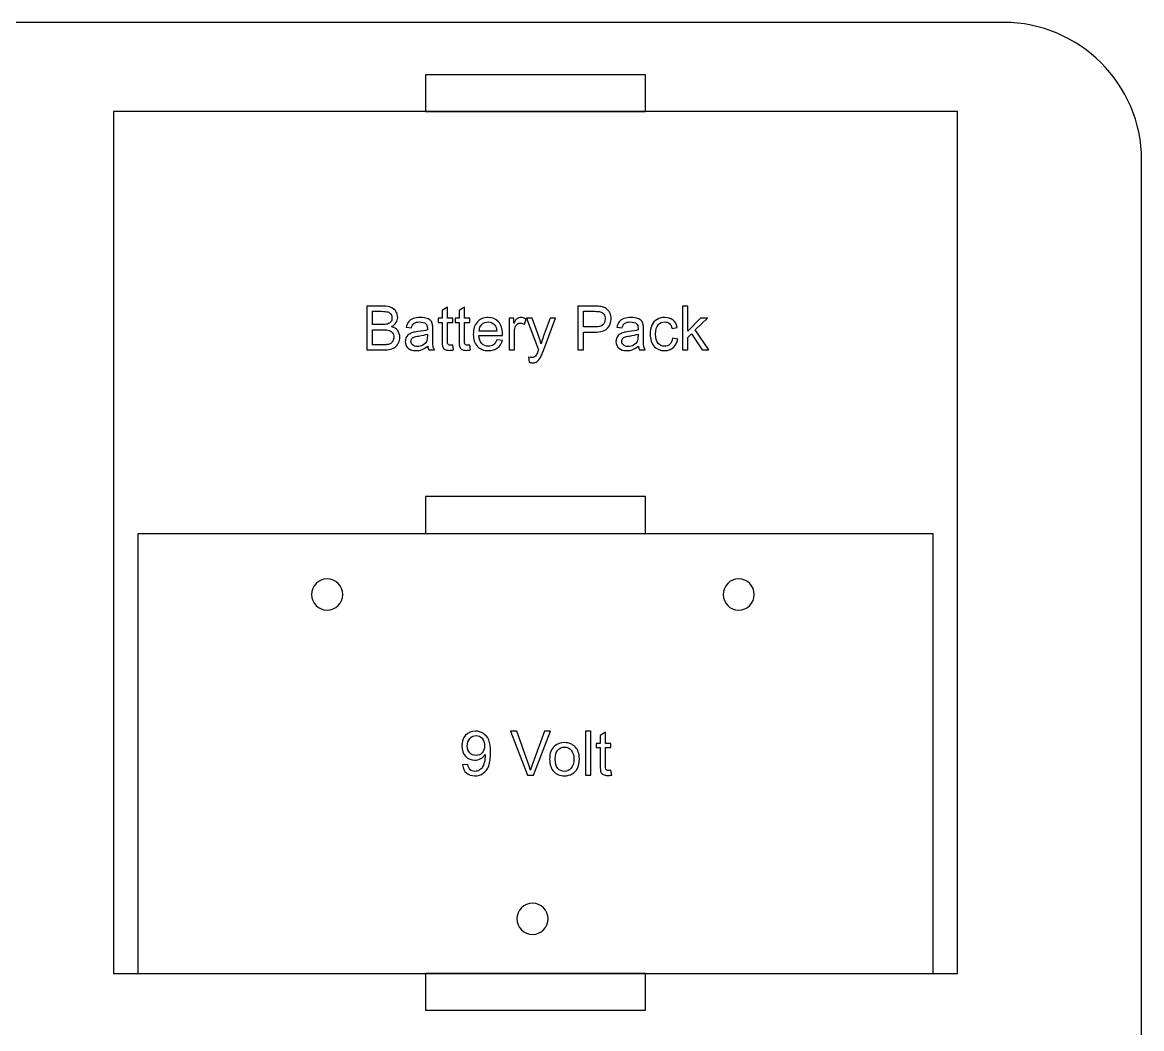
# Model space of a CAD drawing. Extents: x -8.7 to 2.3, y -1.3 to 5.5.
# Drawn here: x -0.745 to 2.306, y 1.879 to 4.622 of the extents above; entities that cross this region are included whole.
import ezdxf

# ---------------------------------------------------------------- set-up
doc = ezdxf.new("R2010")
doc.units = 0
doc.header["$MEASUREMENT"] = 0
doc.layers.add('LAYER_1', color=7, linetype='CONTINUOUS')

msp = doc.modelspace()

# ---------------------------------------------------------------- linework, layer by layer
at = {"layer": 'LAYER_1'}
for points, knots in [([(-2.6182, 4.622), (-2.6182, 4.622), (1.9294, 4.622), (1.9294, 4.622), (1.9294, 4.622), (2.1363, 4.622), (2.3056, 4.4532), (2.3056, 4.247), (2.3056, 4.247), (2.3056, 4.247), (2.3056, -0.003), (2.3056, -0.003), (2.3056, -0.003), (2.3056, -0.2092), (2.1363, -0.378), (1.9294, -0.378), (1.9294, -0.378), (1.9294, -0.378), (-2.6182, -0.378), (-2.6182, -0.378), (-2.6182, -0.378), (-2.8251, -0.378), (-2.9944, -0.2092), (-2.9944, -0.003), (-2.9944, -0.003), (-2.9944, -0.003), (-2.9944, 4.247), (-2.9944, 4.247), (-2.9944, 4.247), (-2.9944, 4.4532), (-2.8251, 4.622), (-2.6182, 4.622)], [0, 0, 0, 0, 0.125, 0.125, 0.125, 0.125, 0.25, 0.25, 0.25, 0.25, 0.375, 0.375, 0.375, 0.375, 0.5, 0.5, 0.5, 0.5, 0.625, 0.625, 0.625, 0.625, 0.75, 0.75, 0.75, 0.75, 0.875, 0.875, 0.875, 0.875, 1, 1, 1, 1]), ([(0.3534, 4.3792), (0.3534, 4.3792), (0.3534, 4.4792), (0.3534, 4.4792), (0.3534, 4.4792), (0.3534, 4.4792), (0.9534, 4.4792), (0.9534, 4.4792), (0.9534, 4.4792), (0.9534, 4.4792), (0.9534, 4.3792), (0.9534, 4.3792), (0.9534, 4.3792), (0.9534, 4.3792), (0.3534, 4.3792), (0.3534, 4.3792)], [0, 0, 0, 0, 0.25, 0.25, 0.25, 0.25, 0.5, 0.5, 0.5, 0.5, 0.75, 0.75, 0.75, 0.75, 1, 1, 1, 1]), ([(0.3534, 3.3292), (0.3534, 3.3292), (0.9534, 3.3292), (0.9534, 3.3292), (0.9534, 3.3292), (0.9534, 3.3292), (0.9534, 3.2292), (0.9534, 3.2292), (0.9534, 3.2292), (0.9534, 3.2292), (0.3534, 3.2292), (0.3534, 3.2292), (0.3534, 3.2292), (0.3534, 3.2292), (0.3534, 3.3292), (0.3534, 3.3292)], [0, 0, 0, 0, 0.25, 0.25, 0.25, 0.25, 0.5, 0.5, 0.5, 0.5, 0.75, 0.75, 0.75, 0.75, 1, 1, 1, 1]), ([(0.0429, 3.0624), (0.0429, 3.0859), (0.0619, 3.1049), (0.0854, 3.1049), (0.0854, 3.1049), (0.1089, 3.1049), (0.1279, 3.0859), (0.1279, 3.0624), (0.1279, 3.0624), (0.1279, 3.0389), (0.1089, 3.0199), (0.0854, 3.0199), (0.0854, 3.0199), (0.0619, 3.0199), (0.0429, 3.0389), (0.0429, 3.0624)], [0, 0, 0, 0, 0.25, 0.25, 0.25, 0.25, 0.5, 0.5, 0.5, 0.5, 0.75, 0.75, 0.75, 0.75, 1, 1, 1, 1]), ([(1.1649, 3.0624), (1.1649, 3.0859), (1.1839, 3.1049), (1.2074, 3.1049), (1.2074, 3.1049), (1.2309, 3.1049), (1.2499, 3.0859), (1.2499, 3.0624), (1.2499, 3.0624), (1.2499, 3.0389), (1.2309, 3.0199), (1.2074, 3.0199), (1.2074, 3.0199), (1.1839, 3.0199), (1.1649, 3.0389), (1.1649, 3.0624)], [0, 0, 0, 0, 0.25, 0.25, 0.25, 0.25, 0.5, 0.5, 0.5, 0.5, 0.75, 0.75, 0.75, 0.75, 1, 1, 1, 1]), ([(0.6029, 2.1784), (0.6029, 2.2019), (0.6219, 2.2209), (0.6454, 2.2209), (0.6454, 2.2209), (0.6689, 2.2209), (0.6879, 2.2019), (0.6879, 2.1784), (0.6879, 2.1784), (0.6879, 2.1549), (0.6689, 2.1359), (0.6454, 2.1359), (0.6454, 2.1359), (0.6219, 2.1359), (0.6029, 2.1549), (0.6029, 2.1784)], [0, 0, 0, 0, 0.25, 0.25, 0.25, 0.25, 0.5, 0.5, 0.5, 0.5, 0.75, 0.75, 0.75, 0.75, 1, 1, 1, 1]), ([(0.3534, 1.9292), (0.3534, 1.9292), (0.3534, 2.0292), (0.3534, 2.0292), (0.3534, 2.0292), (0.3534, 2.0292), (0.9534, 2.0292), (0.9534, 2.0292), (0.9534, 2.0292), (0.9534, 2.0292), (0.9534, 1.9292), (0.9534, 1.9292), (0.9534, 1.9292), (0.9534, 1.9292), (0.3534, 1.9292), (0.3534, 1.9292)], [0, 0, 0, 0, 0.25, 0.25, 0.25, 0.25, 0.5, 0.5, 0.5, 0.5, 0.75, 0.75, 0.75, 0.75, 1, 1, 1, 1])]:
    msp.add_open_spline(points, degree=3, knots=knots, dxfattribs=at)
at = {"layer": 'LAYER_1', "color": 1}
for points, knots in [([(-0.4966, 4.3792), (-0.4966, 4.3792), (1.8034, 4.3792), (1.8034, 4.3792), (1.8034, 4.3792), (1.8034, 4.3792), (1.8034, 2.0292), (1.8034, 2.0292), (1.8034, 2.0292), (1.8034, 2.0292), (-0.4966, 2.0292), (-0.4966, 2.0292), (-0.4966, 2.0292), (-0.4966, 2.0292), (-0.4966, 4.3792), (-0.4966, 4.3792)], [0, 0, 0, 0, 0.25, 0.25, 0.25, 0.25, 0.5, 0.5, 0.5, 0.5, 0.75, 0.75, 0.75, 0.75, 1, 1, 1, 1]), ([(0.1935, 3.7292), (0.1935, 3.7292), (0.1935, 3.8485), (0.1935, 3.8485), (0.1935, 3.8485), (0.1935, 3.8485), (0.2383, 3.8485), (0.2383, 3.8485), (0.2383, 3.8485), (0.2474, 3.8485), (0.2547, 3.8472), (0.2602, 3.8449), (0.2602, 3.8449), (0.2657, 3.8424), (0.27, 3.8387), (0.2732, 3.8337), (0.2732, 3.8337), (0.2763, 3.8287), (0.2779, 3.8234), (0.2779, 3.8179), (0.2779, 3.8179), (0.2779, 3.8129), (0.2765, 3.808), (0.2737, 3.8035), (0.2737, 3.8035), (0.2709, 3.799), (0.2667, 3.7954), (0.2612, 3.7926), (0.2612, 3.7926), (0.2684, 3.7905), (0.2739, 3.7869), (0.2778, 3.7818), (0.2778, 3.7818), (0.2817, 3.7767), (0.2836, 3.7707), (0.2836, 3.7637), (0.2836, 3.7637), (0.2836, 3.7582), (0.2824, 3.753), (0.2801, 3.7482), (0.2801, 3.7482), (0.2777, 3.7434), (0.2748, 3.7397), (0.2713, 3.737), (0.2713, 3.737), (0.2679, 3.7344), (0.2635, 3.7325), (0.2583, 3.7312), (0.2583, 3.7312), (0.253, 3.7298), (0.2466, 3.7292), (0.239, 3.7292), (0.239, 3.7292), (0.239, 3.7292), (0.1935, 3.7292), (0.1935, 3.7292)], [0, 0, 0, 0, 0.071429, 0.071429, 0.071429, 0.071429, 0.142857, 0.142857, 0.142857, 0.142857, 0.214286, 0.214286, 0.214286, 0.214286, 0.285714, 0.285714, 0.285714, 0.285714, 0.357143, 0.357143, 0.357143, 0.357143, 0.428571, 0.428571, 0.428571, 0.428571, 0.5, 0.5, 0.5, 0.5, 0.571429, 0.571429, 0.571429, 0.571429, 0.642857, 0.642857, 0.642857, 0.642857, 0.714286, 0.714286, 0.714286, 0.714286, 0.785714, 0.785714, 0.785714, 0.785714, 0.857143, 0.857143, 0.857143, 0.857143, 0.928571, 0.928571, 0.928571, 0.928571, 1, 1, 1, 1]), ([(0.4282, 3.7423), (0.4282, 3.7423), (0.4303, 3.7293), (0.4303, 3.7293), (0.4303, 3.7293), (0.4262, 3.7285), (0.4225, 3.728), (0.4192, 3.728), (0.4192, 3.728), (0.4139, 3.728), (0.4098, 3.7289), (0.4068, 3.7305), (0.4068, 3.7305), (0.4039, 3.7322), (0.4019, 3.7344), (0.4007, 3.7372), (0.4007, 3.7372), (0.3995, 3.7399), (0.3989, 3.7457), (0.3989, 3.7545), (0.3989, 3.7545), (0.3989, 3.7545), (0.3989, 3.8042), (0.3989, 3.8042), (0.3989, 3.8042), (0.3989, 3.8042), (0.3881, 3.8042), (0.3881, 3.8042), (0.3881, 3.8042), (0.3881, 3.8042), (0.3881, 3.8156), (0.3881, 3.8156), (0.3881, 3.8156), (0.3881, 3.8156), (0.3989, 3.8156), (0.3989, 3.8156), (0.3989, 3.8156), (0.3989, 3.8156), (0.3989, 3.837), (0.3989, 3.837), (0.3989, 3.837), (0.3989, 3.837), (0.4134, 3.8458), (0.4134, 3.8458), (0.4134, 3.8458), (0.4134, 3.8458), (0.4134, 3.8156), (0.4134, 3.8156), (0.4134, 3.8156), (0.4134, 3.8156), (0.4282, 3.8156), (0.4282, 3.8156), (0.4282, 3.8156), (0.4282, 3.8156), (0.4282, 3.8042), (0.4282, 3.8042), (0.4282, 3.8042), (0.4282, 3.8042), (0.4134, 3.8042), (0.4134, 3.8042), (0.4134, 3.8042), (0.4134, 3.8042), (0.4134, 3.7537), (0.4134, 3.7537), (0.4134, 3.7537), (0.4134, 3.7495), (0.4137, 3.7468), (0.4142, 3.7456), (0.4142, 3.7456), (0.4147, 3.7444), (0.4155, 3.7435), (0.4167, 3.7427), (0.4167, 3.7427), (0.4179, 3.742), (0.4195, 3.7417), (0.4217, 3.7417), (0.4217, 3.7417), (0.4234, 3.7417), (0.4255, 3.7419), (0.4282, 3.7423)], [0, 0, 0, 0, 0.05, 0.05, 0.05, 0.05, 0.1, 0.1, 0.1, 0.1, 0.15, 0.15, 0.15, 0.15, 0.2, 0.2, 0.2, 0.2, 0.25, 0.25, 0.25, 0.25, 0.3, 0.3, 0.3, 0.3, 0.35, 0.35, 0.35, 0.35, 0.4, 0.4, 0.4, 0.4, 0.45, 0.45, 0.45, 0.45, 0.5, 0.5, 0.5, 0.5, 0.55, 0.55, 0.55, 0.55, 0.6, 0.6, 0.6, 0.6, 0.65, 0.65, 0.65, 0.65, 0.7, 0.7, 0.7, 0.7, 0.75, 0.75, 0.75, 0.75, 0.8, 0.8, 0.8, 0.8, 0.85, 0.85, 0.85, 0.85, 0.9, 0.9, 0.9, 0.9, 0.95, 0.95, 0.95, 0.95, 1, 1, 1, 1]), ([(0.4745, 3.7423), (0.4745, 3.7423), (0.4766, 3.7293), (0.4766, 3.7293), (0.4766, 3.7293), (0.4725, 3.7285), (0.4688, 3.728), (0.4655, 3.728), (0.4655, 3.728), (0.4602, 3.728), (0.4561, 3.7289), (0.4531, 3.7305), (0.4531, 3.7305), (0.4502, 3.7322), (0.4482, 3.7344), (0.447, 3.7372), (0.447, 3.7372), (0.4458, 3.7399), (0.4452, 3.7457), (0.4452, 3.7545), (0.4452, 3.7545), (0.4452, 3.7545), (0.4452, 3.8042), (0.4452, 3.8042), (0.4452, 3.8042), (0.4452, 3.8042), (0.4344, 3.8042), (0.4344, 3.8042), (0.4344, 3.8042), (0.4344, 3.8042), (0.4344, 3.8156), (0.4344, 3.8156), (0.4344, 3.8156), (0.4344, 3.8156), (0.4452, 3.8156), (0.4452, 3.8156), (0.4452, 3.8156), (0.4452, 3.8156), (0.4452, 3.837), (0.4452, 3.837), (0.4452, 3.837), (0.4452, 3.837), (0.4597, 3.8458), (0.4597, 3.8458), (0.4597, 3.8458), (0.4597, 3.8458), (0.4597, 3.8156), (0.4597, 3.8156), (0.4597, 3.8156), (0.4597, 3.8156), (0.4745, 3.8156), (0.4745, 3.8156), (0.4745, 3.8156), (0.4745, 3.8156), (0.4745, 3.8042), (0.4745, 3.8042), (0.4745, 3.8042), (0.4745, 3.8042), (0.4597, 3.8042), (0.4597, 3.8042), (0.4597, 3.8042), (0.4597, 3.8042), (0.4597, 3.7537), (0.4597, 3.7537), (0.4597, 3.7537), (0.4597, 3.7495), (0.46, 3.7468), (0.4605, 3.7456), (0.4605, 3.7456), (0.461, 3.7444), (0.4619, 3.7435), (0.463, 3.7427), (0.463, 3.7427), (0.4642, 3.742), (0.4659, 3.7417), (0.468, 3.7417), (0.468, 3.7417), (0.4697, 3.7417), (0.4718, 3.7419), (0.4745, 3.7423)], [0, 0, 0, 0, 0.05, 0.05, 0.05, 0.05, 0.1, 0.1, 0.1, 0.1, 0.15, 0.15, 0.15, 0.15, 0.2, 0.2, 0.2, 0.2, 0.25, 0.25, 0.25, 0.25, 0.3, 0.3, 0.3, 0.3, 0.35, 0.35, 0.35, 0.35, 0.4, 0.4, 0.4, 0.4, 0.45, 0.45, 0.45, 0.45, 0.5, 0.5, 0.5, 0.5, 0.55, 0.55, 0.55, 0.55, 0.6, 0.6, 0.6, 0.6, 0.65, 0.65, 0.65, 0.65, 0.7, 0.7, 0.7, 0.7, 0.75, 0.75, 0.75, 0.75, 0.8, 0.8, 0.8, 0.8, 0.85, 0.85, 0.85, 0.85, 0.9, 0.9, 0.9, 0.9, 0.95, 0.95, 0.95, 0.95, 1, 1, 1, 1]), ([(0.7685, 3.7292), (0.7685, 3.7292), (0.7685, 3.8485), (0.7685, 3.8485), (0.7685, 3.8485), (0.7685, 3.8485), (0.8135, 3.8485), (0.8135, 3.8485), (0.8135, 3.8485), (0.8214, 3.8485), (0.8275, 3.8481), (0.8316, 3.8473), (0.8316, 3.8473), (0.8375, 3.8464), (0.8424, 3.8445), (0.8464, 3.8417), (0.8464, 3.8417), (0.8503, 3.839), (0.8535, 3.8352), (0.8559, 3.8302), (0.8559, 3.8302), (0.8584, 3.8253), (0.8596, 3.8199), (0.8596, 3.814), (0.8596, 3.814), (0.8596, 3.8038), (0.8563, 3.7952), (0.8499, 3.7882), (0.8499, 3.7882), (0.8434, 3.7812), (0.8317, 3.7777), (0.8149, 3.7777), (0.8149, 3.7777), (0.8149, 3.7777), (0.7843, 3.7777), (0.7843, 3.7777), (0.7843, 3.7777), (0.7843, 3.7777), (0.7843, 3.7292), (0.7843, 3.7292), (0.7843, 3.7292), (0.7843, 3.7292), (0.7685, 3.7292), (0.7685, 3.7292)], [0, 0, 0, 0, 0.090909, 0.090909, 0.090909, 0.090909, 0.181818, 0.181818, 0.181818, 0.181818, 0.272727, 0.272727, 0.272727, 0.272727, 0.363636, 0.363636, 0.363636, 0.363636, 0.454545, 0.454545, 0.454545, 0.454545, 0.545455, 0.545455, 0.545455, 0.545455, 0.636364, 0.636364, 0.636364, 0.636364, 0.727273, 0.727273, 0.727273, 0.727273, 0.818182, 0.818182, 0.818182, 0.818182, 0.909091, 0.909091, 0.909091, 0.909091, 1, 1, 1, 1]), ([(1.0539, 3.7292), (1.0539, 3.7292), (1.0539, 3.8485), (1.0539, 3.8485), (1.0539, 3.8485), (1.0539, 3.8485), (1.0685, 3.8485), (1.0685, 3.8485), (1.0685, 3.8485), (1.0685, 3.8485), (1.0685, 3.7804), (1.0685, 3.7804), (1.0685, 3.7804), (1.0685, 3.7804), (1.1032, 3.8156), (1.1032, 3.8156), (1.1032, 3.8156), (1.1032, 3.8156), (1.1222, 3.8156), (1.1222, 3.8156), (1.1222, 3.8156), (1.1222, 3.8156), (1.0891, 3.7835), (1.0891, 3.7835), (1.0891, 3.7835), (1.0891, 3.7835), (1.1255, 3.7292), (1.1255, 3.7292), (1.1255, 3.7292), (1.1255, 3.7292), (1.1074, 3.7292), (1.1074, 3.7292), (1.1074, 3.7292), (1.1074, 3.7292), (1.0789, 3.7734), (1.0789, 3.7734), (1.0789, 3.7734), (1.0789, 3.7734), (1.0685, 3.7634), (1.0685, 3.7634), (1.0685, 3.7634), (1.0685, 3.7634), (1.0685, 3.7292), (1.0685, 3.7292), (1.0685, 3.7292), (1.0685, 3.7292), (1.0539, 3.7292), (1.0539, 3.7292)], [0, 0, 0, 0, 0.083333, 0.083333, 0.083333, 0.083333, 0.166667, 0.166667, 0.166667, 0.166667, 0.25, 0.25, 0.25, 0.25, 0.333333, 0.333333, 0.333333, 0.333333, 0.416667, 0.416667, 0.416667, 0.416667, 0.5, 0.5, 0.5, 0.5, 0.583333, 0.583333, 0.583333, 0.583333, 0.666667, 0.666667, 0.666667, 0.666667, 0.75, 0.75, 0.75, 0.75, 0.833333, 0.833333, 0.833333, 0.833333, 0.916667, 0.916667, 0.916667, 0.916667, 1, 1, 1, 1]), ([(0.2093, 3.7983), (0.2093, 3.7983), (0.2351, 3.7983), (0.2351, 3.7983), (0.2351, 3.7983), (0.2421, 3.7983), (0.2471, 3.7988), (0.2502, 3.7997), (0.2502, 3.7997), (0.2542, 3.8009), (0.2572, 3.8029), (0.2592, 3.8057), (0.2592, 3.8057), (0.2613, 3.8084), (0.2623, 3.8119), (0.2623, 3.8161), (0.2623, 3.8161), (0.2623, 3.82), (0.2614, 3.8235), (0.2595, 3.8265), (0.2595, 3.8265), (0.2575, 3.8295), (0.2548, 3.8316), (0.2513, 3.8327), (0.2513, 3.8327), (0.2478, 3.8338), (0.2417, 3.8344), (0.2332, 3.8344), (0.2332, 3.8344), (0.2332, 3.8344), (0.2093, 3.8344), (0.2093, 3.8344), (0.2093, 3.8344), (0.2093, 3.8344), (0.2093, 3.7983), (0.2093, 3.7983)], [0, 0, 0, 0, 0.111111, 0.111111, 0.111111, 0.111111, 0.222222, 0.222222, 0.222222, 0.222222, 0.333333, 0.333333, 0.333333, 0.333333, 0.444444, 0.444444, 0.444444, 0.444444, 0.555556, 0.555556, 0.555556, 0.555556, 0.666667, 0.666667, 0.666667, 0.666667, 0.777778, 0.777778, 0.777778, 0.777778, 0.888889, 0.888889, 0.888889, 0.888889, 1, 1, 1, 1]), ([(0.3599, 3.7398), (0.3544, 3.7352), (0.3492, 3.732), (0.3442, 3.73), (0.3442, 3.73), (0.3392, 3.7282), (0.3338, 3.7272), (0.328, 3.7272), (0.328, 3.7272), (0.3185, 3.7272), (0.3113, 3.7295), (0.3062, 3.7342), (0.3062, 3.7342), (0.3011, 3.7388), (0.2985, 3.7447), (0.2985, 3.7519), (0.2985, 3.7519), (0.2985, 3.7562), (0.2995, 3.76), (0.3014, 3.7635), (0.3014, 3.7635), (0.3033, 3.767), (0.3059, 3.7699), (0.309, 3.772), (0.309, 3.772), (0.3121, 3.7741), (0.3156, 3.7757), (0.3195, 3.7768), (0.3195, 3.7768), (0.3224, 3.7775), (0.3267, 3.7783), (0.3325, 3.779), (0.3325, 3.779), (0.3444, 3.7804), (0.3531, 3.782), (0.3587, 3.784), (0.3587, 3.784), (0.3587, 3.786), (0.3587, 3.7873), (0.3587, 3.7878), (0.3587, 3.7878), (0.3587, 3.7938), (0.3574, 3.798), (0.3546, 3.8004), (0.3546, 3.8004), (0.3509, 3.8038), (0.3453, 3.8054), (0.3379, 3.8054), (0.3379, 3.8054), (0.331, 3.8054), (0.3259, 3.8042), (0.3226, 3.8018), (0.3226, 3.8018), (0.3194, 3.7994), (0.3169, 3.7951), (0.3154, 3.789), (0.3154, 3.789), (0.3154, 3.789), (0.301, 3.7909), (0.301, 3.7909), (0.301, 3.7909), (0.3024, 3.797), (0.3045, 3.802), (0.3075, 3.8058), (0.3075, 3.8058), (0.3104, 3.8095), (0.3148, 3.8125), (0.3204, 3.8145), (0.3204, 3.8145), (0.326, 3.8165), (0.3326, 3.8175), (0.34, 3.8175), (0.34, 3.8175), (0.3474, 3.8175), (0.3534, 3.8167), (0.358, 3.8149), (0.358, 3.8149), (0.3626, 3.8132), (0.366, 3.811), (0.3682, 3.8084), (0.3682, 3.8084), (0.3704, 3.8057), (0.3719, 3.8024), (0.3727, 3.7984), (0.3727, 3.7984), (0.3732, 3.7959), (0.3735, 3.7914), (0.3735, 3.7849), (0.3735, 3.7849), (0.3735, 3.7849), (0.3735, 3.7654), (0.3735, 3.7654), (0.3735, 3.7654), (0.3735, 3.7517), (0.3738, 3.7431), (0.3744, 3.7395), (0.3744, 3.7395), (0.375, 3.7359), (0.3763, 3.7325), (0.3781, 3.7292), (0.3781, 3.7292), (0.3781, 3.7292), (0.3628, 3.7292), (0.3628, 3.7292), (0.3628, 3.7292), (0.3613, 3.7322), (0.3603, 3.7357), (0.3599, 3.7398)], [0, 0, 0, 0, 0.037037, 0.037037, 0.037037, 0.037037, 0.074074, 0.074074, 0.074074, 0.074074, 0.111111, 0.111111, 0.111111, 0.111111, 0.148148, 0.148148, 0.148148, 0.148148, 0.185185, 0.185185, 0.185185, 0.185185, 0.222222, 0.222222, 0.222222, 0.222222, 0.259259, 0.259259, 0.259259, 0.259259, 0.296296, 0.296296, 0.296296, 0.296296, 0.333333, 0.333333, 0.333333, 0.333333, 0.37037, 0.37037, 0.37037, 0.37037, 0.407407, 0.407407, 0.407407, 0.407407, 0.444444, 0.444444, 0.444444, 0.444444, 0.481481, 0.481481, 0.481481, 0.481481, 0.518519, 0.518519, 0.518519, 0.518519, 0.555556, 0.555556, 0.555556, 0.555556, 0.592593, 0.592593, 0.592593, 0.592593, 0.62963, 0.62963, 0.62963, 0.62963, 0.666667, 0.666667, 0.666667, 0.666667, 0.703704, 0.703704, 0.703704, 0.703704, 0.740741, 0.740741, 0.740741, 0.740741, 0.777778, 0.777778, 0.777778, 0.777778, 0.814815, 0.814815, 0.814815, 0.814815, 0.851852, 0.851852, 0.851852, 0.851852, 0.888889, 0.888889, 0.888889, 0.888889, 0.925926, 0.925926, 0.925926, 0.925926, 0.962963, 0.962963, 0.962963, 0.962963, 1, 1, 1, 1]), ([(0.5479, 3.757), (0.5479, 3.757), (0.5631, 3.7551), (0.5631, 3.7551), (0.5631, 3.7551), (0.5607, 3.7463), (0.5563, 3.7394), (0.5498, 3.7345), (0.5498, 3.7345), (0.5434, 3.7297), (0.5351, 3.7272), (0.5251, 3.7272), (0.5251, 3.7272), (0.5124, 3.7272), (0.5024, 3.7311), (0.495, 3.7389), (0.495, 3.7389), (0.4876, 3.7467), (0.4839, 3.7576), (0.4839, 3.7716), (0.4839, 3.7716), (0.4839, 3.7862), (0.4877, 3.7975), (0.4951, 3.8055), (0.4951, 3.8055), (0.5026, 3.8135), (0.5123, 3.8175), (0.5243, 3.8175), (0.5243, 3.8175), (0.5358, 3.8175), (0.5453, 3.8136), (0.5526, 3.8057), (0.5526, 3.8057), (0.5599, 3.7979), (0.5636, 3.7868), (0.5636, 3.7725), (0.5636, 3.7725), (0.5636, 3.7717), (0.5635, 3.7704), (0.5635, 3.7686), (0.5635, 3.7686), (0.5635, 3.7686), (0.499, 3.7686), (0.499, 3.7686), (0.499, 3.7686), (0.4996, 3.7591), (0.5023, 3.7519), (0.5071, 3.7468), (0.5071, 3.7468), (0.5119, 3.7418), (0.5179, 3.7392), (0.5252, 3.7392), (0.5252, 3.7392), (0.5305, 3.7392), (0.5351, 3.7407), (0.5389, 3.7435), (0.5389, 3.7435), (0.5427, 3.7463), (0.5457, 3.7508), (0.5479, 3.757)], [0, 0, 0, 0, 0.066667, 0.066667, 0.066667, 0.066667, 0.133333, 0.133333, 0.133333, 0.133333, 0.2, 0.2, 0.2, 0.2, 0.266667, 0.266667, 0.266667, 0.266667, 0.333333, 0.333333, 0.333333, 0.333333, 0.4, 0.4, 0.4, 0.4, 0.466667, 0.466667, 0.466667, 0.466667, 0.533333, 0.533333, 0.533333, 0.533333, 0.6, 0.6, 0.6, 0.6, 0.666667, 0.666667, 0.666667, 0.666667, 0.733333, 0.733333, 0.733333, 0.733333, 0.8, 0.8, 0.8, 0.8, 0.866667, 0.866667, 0.866667, 0.866667, 0.933333, 0.933333, 0.933333, 0.933333, 1, 1, 1, 1]), ([(0.5813, 3.7292), (0.5813, 3.7292), (0.5813, 3.8156), (0.5813, 3.8156), (0.5813, 3.8156), (0.5813, 3.8156), (0.5945, 3.8156), (0.5945, 3.8156), (0.5945, 3.8156), (0.5945, 3.8156), (0.5945, 3.8025), (0.5945, 3.8025), (0.5945, 3.8025), (0.5979, 3.8086), (0.601, 3.8127), (0.6038, 3.8146), (0.6038, 3.8146), (0.6067, 3.8165), (0.6098, 3.8175), (0.6132, 3.8175), (0.6132, 3.8175), (0.6182, 3.8175), (0.6232, 3.816), (0.6283, 3.8128), (0.6283, 3.8128), (0.6283, 3.8128), (0.6232, 3.7992), (0.6232, 3.7992), (0.6232, 3.7992), (0.6197, 3.8014), (0.6161, 3.8024), (0.6125, 3.8024), (0.6125, 3.8024), (0.6093, 3.8024), (0.6064, 3.8014), (0.6039, 3.7995), (0.6039, 3.7995), (0.6013, 3.7976), (0.5995, 3.7949), (0.5984, 3.7915), (0.5984, 3.7915), (0.5968, 3.7863), (0.596, 3.7806), (0.596, 3.7744), (0.596, 3.7744), (0.596, 3.7744), (0.596, 3.7292), (0.596, 3.7292), (0.596, 3.7292), (0.596, 3.7292), (0.5813, 3.7292), (0.5813, 3.7292)], [0, 0, 0, 0, 0.076923, 0.076923, 0.076923, 0.076923, 0.153846, 0.153846, 0.153846, 0.153846, 0.230769, 0.230769, 0.230769, 0.230769, 0.307692, 0.307692, 0.307692, 0.307692, 0.384615, 0.384615, 0.384615, 0.384615, 0.461538, 0.461538, 0.461538, 0.461538, 0.538462, 0.538462, 0.538462, 0.538462, 0.615385, 0.615385, 0.615385, 0.615385, 0.692308, 0.692308, 0.692308, 0.692308, 0.769231, 0.769231, 0.769231, 0.769231, 0.846154, 0.846154, 0.846154, 0.846154, 0.923077, 0.923077, 0.923077, 0.923077, 1, 1, 1, 1]), ([(0.6363, 3.6959), (0.6363, 3.6959), (0.6347, 3.7096), (0.6347, 3.7096), (0.6347, 3.7096), (0.6379, 3.7088), (0.6407, 3.7083), (0.6431, 3.7083), (0.6431, 3.7083), (0.6463, 3.7083), (0.6489, 3.7089), (0.6509, 3.71), (0.6509, 3.71), (0.6529, 3.711), (0.6544, 3.7125), (0.6557, 3.7145), (0.6557, 3.7145), (0.6566, 3.716), (0.6581, 3.7196), (0.6602, 3.7254), (0.6602, 3.7254), (0.6604, 3.7262), (0.6609, 3.7274), (0.6615, 3.729), (0.6615, 3.729), (0.6615, 3.729), (0.6287, 3.8156), (0.6287, 3.8156), (0.6287, 3.8156), (0.6287, 3.8156), (0.6445, 3.8156), (0.6445, 3.8156), (0.6445, 3.8156), (0.6445, 3.8156), (0.6625, 3.7655), (0.6625, 3.7655), (0.6625, 3.7655), (0.6648, 3.7592), (0.6669, 3.7525), (0.6687, 3.7455), (0.6687, 3.7455), (0.6704, 3.7522), (0.6724, 3.7588), (0.6747, 3.7652), (0.6747, 3.7652), (0.6747, 3.7652), (0.6932, 3.8156), (0.6932, 3.8156), (0.6932, 3.8156), (0.6932, 3.8156), (0.7079, 3.8156), (0.7079, 3.8156), (0.7079, 3.8156), (0.7079, 3.8156), (0.675, 3.7277), (0.675, 3.7277), (0.675, 3.7277), (0.6715, 3.7182), (0.6687, 3.7117), (0.6668, 3.7081), (0.6668, 3.7081), (0.6642, 3.7032), (0.6612, 3.6997), (0.6578, 3.6975), (0.6578, 3.6975), (0.6544, 3.6952), (0.6504, 3.6941), (0.6458, 3.6941), (0.6458, 3.6941), (0.6429, 3.6941), (0.6398, 3.6947), (0.6363, 3.6959)], [0, 0, 0, 0, 0.055556, 0.055556, 0.055556, 0.055556, 0.111111, 0.111111, 0.111111, 0.111111, 0.166667, 0.166667, 0.166667, 0.166667, 0.222222, 0.222222, 0.222222, 0.222222, 0.277778, 0.277778, 0.277778, 0.277778, 0.333333, 0.333333, 0.333333, 0.333333, 0.388889, 0.388889, 0.388889, 0.388889, 0.444444, 0.444444, 0.444444, 0.444444, 0.5, 0.5, 0.5, 0.5, 0.555556, 0.555556, 0.555556, 0.555556, 0.611111, 0.611111, 0.611111, 0.611111, 0.666667, 0.666667, 0.666667, 0.666667, 0.722222, 0.722222, 0.722222, 0.722222, 0.777778, 0.777778, 0.777778, 0.777778, 0.833333, 0.833333, 0.833333, 0.833333, 0.888889, 0.888889, 0.888889, 0.888889, 0.944444, 0.944444, 0.944444, 0.944444, 1, 1, 1, 1]), ([(0.7843, 3.7917), (0.7843, 3.7917), (0.8151, 3.7917), (0.8151, 3.7917), (0.8151, 3.7917), (0.8253, 3.7917), (0.8326, 3.7936), (0.8369, 3.7974), (0.8369, 3.7974), (0.8411, 3.8012), (0.8433, 3.8066), (0.8433, 3.8135), (0.8433, 3.8135), (0.8433, 3.8185), (0.842, 3.8227), (0.8395, 3.8263), (0.8395, 3.8263), (0.837, 3.8299), (0.8337, 3.8322), (0.8295, 3.8333), (0.8295, 3.8333), (0.8269, 3.834), (0.822, 3.8344), (0.8148, 3.8344), (0.8148, 3.8344), (0.8148, 3.8344), (0.7843, 3.8344), (0.7843, 3.8344), (0.7843, 3.8344), (0.7843, 3.8344), (0.7843, 3.7917), (0.7843, 3.7917)], [0, 0, 0, 0, 0.125, 0.125, 0.125, 0.125, 0.25, 0.25, 0.25, 0.25, 0.375, 0.375, 0.375, 0.375, 0.5, 0.5, 0.5, 0.5, 0.625, 0.625, 0.625, 0.625, 0.75, 0.75, 0.75, 0.75, 0.875, 0.875, 0.875, 0.875, 1, 1, 1, 1]), ([(0.9342, 3.7398), (0.9287, 3.7352), (0.9235, 3.732), (0.9185, 3.73), (0.9185, 3.73), (0.9135, 3.7282), (0.9081, 3.7272), (0.9024, 3.7272), (0.9024, 3.7272), (0.8929, 3.7272), (0.8856, 3.7295), (0.8805, 3.7342), (0.8805, 3.7342), (0.8754, 3.7388), (0.8728, 3.7447), (0.8728, 3.7519), (0.8728, 3.7519), (0.8728, 3.7562), (0.8738, 3.76), (0.8757, 3.7635), (0.8757, 3.7635), (0.8776, 3.767), (0.8802, 3.7699), (0.8833, 3.772), (0.8833, 3.772), (0.8864, 3.7741), (0.8899, 3.7757), (0.8938, 3.7768), (0.8938, 3.7768), (0.8967, 3.7775), (0.901, 3.7783), (0.9068, 3.779), (0.9068, 3.779), (0.9187, 3.7804), (0.9274, 3.782), (0.933, 3.784), (0.933, 3.784), (0.933, 3.786), (0.933, 3.7873), (0.933, 3.7878), (0.933, 3.7878), (0.933, 3.7938), (0.9317, 3.798), (0.9289, 3.8004), (0.9289, 3.8004), (0.9252, 3.8038), (0.9196, 3.8054), (0.9122, 3.8054), (0.9122, 3.8054), (0.9053, 3.8054), (0.9002, 3.8042), (0.8969, 3.8018), (0.8969, 3.8018), (0.8937, 3.7994), (0.8912, 3.7951), (0.8897, 3.789), (0.8897, 3.789), (0.8897, 3.789), (0.8754, 3.7909), (0.8754, 3.7909), (0.8754, 3.7909), (0.8767, 3.797), (0.8788, 3.802), (0.8818, 3.8058), (0.8818, 3.8058), (0.8847, 3.8095), (0.8891, 3.8125), (0.8947, 3.8145), (0.8947, 3.8145), (0.9004, 3.8165), (0.9069, 3.8175), (0.9143, 3.8175), (0.9143, 3.8175), (0.9217, 3.8175), (0.9277, 3.8167), (0.9323, 3.8149), (0.9323, 3.8149), (0.9369, 3.8132), (0.9403, 3.811), (0.9425, 3.8084), (0.9425, 3.8084), (0.9447, 3.8057), (0.9462, 3.8024), (0.947, 3.7984), (0.947, 3.7984), (0.9475, 3.7959), (0.9478, 3.7914), (0.9478, 3.7849), (0.9478, 3.7849), (0.9478, 3.7849), (0.9478, 3.7654), (0.9478, 3.7654), (0.9478, 3.7654), (0.9478, 3.7517), (0.9481, 3.7431), (0.9487, 3.7395), (0.9487, 3.7395), (0.9493, 3.7359), (0.9506, 3.7325), (0.9524, 3.7292), (0.9524, 3.7292), (0.9524, 3.7292), (0.9371, 3.7292), (0.9371, 3.7292), (0.9371, 3.7292), (0.9356, 3.7322), (0.9346, 3.7357), (0.9342, 3.7398)], [0, 0, 0, 0, 0.037037, 0.037037, 0.037037, 0.037037, 0.074074, 0.074074, 0.074074, 0.074074, 0.111111, 0.111111, 0.111111, 0.111111, 0.148148, 0.148148, 0.148148, 0.148148, 0.185185, 0.185185, 0.185185, 0.185185, 0.222222, 0.222222, 0.222222, 0.222222, 0.259259, 0.259259, 0.259259, 0.259259, 0.296296, 0.296296, 0.296296, 0.296296, 0.333333, 0.333333, 0.333333, 0.333333, 0.37037, 0.37037, 0.37037, 0.37037, 0.407407, 0.407407, 0.407407, 0.407407, 0.444444, 0.444444, 0.444444, 0.444444, 0.481481, 0.481481, 0.481481, 0.481481, 0.518519, 0.518519, 0.518519, 0.518519, 0.555556, 0.555556, 0.555556, 0.555556, 0.592593, 0.592593, 0.592593, 0.592593, 0.62963, 0.62963, 0.62963, 0.62963, 0.666667, 0.666667, 0.666667, 0.666667, 0.703704, 0.703704, 0.703704, 0.703704, 0.740741, 0.740741, 0.740741, 0.740741, 0.777778, 0.777778, 0.777778, 0.777778, 0.814815, 0.814815, 0.814815, 0.814815, 0.851852, 0.851852, 0.851852, 0.851852, 0.888889, 0.888889, 0.888889, 0.888889, 0.925926, 0.925926, 0.925926, 0.925926, 0.962963, 0.962963, 0.962963, 0.962963, 1, 1, 1, 1]), ([(1.0269, 3.7608), (1.0269, 3.7608), (1.0413, 3.7589), (1.0413, 3.7589), (1.0413, 3.7589), (1.0397, 3.749), (1.0357, 3.7412), (1.0292, 3.7356), (1.0292, 3.7356), (1.0227, 3.73), (1.0147, 3.7272), (1.0053, 3.7272), (1.0053, 3.7272), (0.9935, 3.7272), (0.984, 3.7311), (0.9768, 3.7388), (0.9768, 3.7388), (0.9696, 3.7465), (0.966, 3.7576), (0.966, 3.772), (0.966, 3.772), (0.966, 3.7814), (0.9675, 3.7895), (0.9706, 3.7965), (0.9706, 3.7965), (0.9737, 3.8035), (0.9784, 3.8088), (0.9848, 3.8123), (0.9848, 3.8123), (0.9911, 3.8158), (0.998, 3.8175), (1.0054, 3.8175), (1.0054, 3.8175), (1.0148, 3.8175), (1.0225, 3.8152), (1.0284, 3.8104), (1.0284, 3.8104), (1.0344, 3.8057), (1.0382, 3.7989), (1.0399, 3.7902), (1.0399, 3.7902), (1.0399, 3.7902), (1.0257, 3.788), (1.0257, 3.788), (1.0257, 3.788), (1.0243, 3.7938), (1.0219, 3.7982), (1.0185, 3.8011), (1.0185, 3.8011), (1.015, 3.804), (1.0109, 3.8055), (1.006, 3.8055), (1.006, 3.8055), (0.9986, 3.8055), (0.9926, 3.8029), (0.988, 3.7975), (0.988, 3.7975), (0.9834, 3.7923), (0.981, 3.7839), (0.981, 3.7725), (0.981, 3.7725), (0.981, 3.7609), (0.9833, 3.7524), (0.9877, 3.7471), (0.9877, 3.7471), (0.9922, 3.7419), (0.998, 3.7392), (1.0052, 3.7392), (1.0052, 3.7392), (1.0109, 3.7392), (1.0157, 3.741), (1.0195, 3.7445), (1.0195, 3.7445), (1.0234, 3.7481), (1.0259, 3.7535), (1.0269, 3.7608)], [0, 0, 0, 0, 0.052632, 0.052632, 0.052632, 0.052632, 0.105263, 0.105263, 0.105263, 0.105263, 0.157895, 0.157895, 0.157895, 0.157895, 0.210526, 0.210526, 0.210526, 0.210526, 0.263158, 0.263158, 0.263158, 0.263158, 0.315789, 0.315789, 0.315789, 0.315789, 0.368421, 0.368421, 0.368421, 0.368421, 0.421053, 0.421053, 0.421053, 0.421053, 0.473684, 0.473684, 0.473684, 0.473684, 0.526316, 0.526316, 0.526316, 0.526316, 0.578947, 0.578947, 0.578947, 0.578947, 0.631579, 0.631579, 0.631579, 0.631579, 0.684211, 0.684211, 0.684211, 0.684211, 0.736842, 0.736842, 0.736842, 0.736842, 0.789474, 0.789474, 0.789474, 0.789474, 0.842105, 0.842105, 0.842105, 0.842105, 0.894737, 0.894737, 0.894737, 0.894737, 0.947368, 0.947368, 0.947368, 0.947368, 1, 1, 1, 1]), ([(0.2093, 3.7432), (0.2093, 3.7432), (0.239, 3.7432), (0.239, 3.7432), (0.239, 3.7432), (0.2441, 3.7432), (0.2477, 3.7434), (0.2498, 3.7438), (0.2498, 3.7438), (0.2534, 3.7445), (0.2564, 3.7455), (0.2589, 3.7471), (0.2589, 3.7471), (0.2613, 3.7486), (0.2633, 3.7508), (0.2649, 3.7537), (0.2649, 3.7537), (0.2665, 3.7566), (0.2673, 3.7599), (0.2673, 3.7637), (0.2673, 3.7637), (0.2673, 3.7682), (0.2661, 3.772), (0.2639, 3.7754), (0.2639, 3.7754), (0.2616, 3.7786), (0.2584, 3.7809), (0.2544, 3.7823), (0.2544, 3.7823), (0.2503, 3.7836), (0.2445, 3.7842), (0.2369, 3.7842), (0.2369, 3.7842), (0.2369, 3.7842), (0.2093, 3.7842), (0.2093, 3.7842), (0.2093, 3.7842), (0.2093, 3.7842), (0.2093, 3.7432), (0.2093, 3.7432)], [0, 0, 0, 0, 0.1, 0.1, 0.1, 0.1, 0.2, 0.2, 0.2, 0.2, 0.3, 0.3, 0.3, 0.3, 0.4, 0.4, 0.4, 0.4, 0.5, 0.5, 0.5, 0.5, 0.6, 0.6, 0.6, 0.6, 0.7, 0.7, 0.7, 0.7, 0.8, 0.8, 0.8, 0.8, 0.9, 0.9, 0.9, 0.9, 1, 1, 1, 1]), ([(0.4999, 3.7807), (0.4999, 3.7807), (0.5481, 3.7807), (0.5481, 3.7807), (0.5481, 3.7807), (0.5475, 3.7879), (0.5456, 3.7934), (0.5426, 3.797), (0.5426, 3.797), (0.5379, 3.8027), (0.5319, 3.8055), (0.5244, 3.8055), (0.5244, 3.8055), (0.5177, 3.8055), (0.512, 3.8032), (0.5075, 3.7987), (0.5075, 3.7987), (0.5029, 3.7942), (0.5004, 3.7882), (0.4999, 3.7807)], [0, 0, 0, 0, 0.2, 0.2, 0.2, 0.2, 0.4, 0.4, 0.4, 0.4, 0.6, 0.6, 0.6, 0.6, 0.8, 0.8, 0.8, 0.8, 1, 1, 1, 1]), ([(0.3587, 3.7725), (0.3533, 3.7704), (0.3454, 3.7685), (0.3347, 3.767), (0.3347, 3.767), (0.3287, 3.7661), (0.3244, 3.7652), (0.322, 3.7641), (0.322, 3.7641), (0.3195, 3.763), (0.3175, 3.7614), (0.3162, 3.7593), (0.3162, 3.7593), (0.3148, 3.7572), (0.3141, 3.7549), (0.3141, 3.7524), (0.3141, 3.7524), (0.3141, 3.7484), (0.3156, 3.7452), (0.3186, 3.7426), (0.3186, 3.7426), (0.3215, 3.74), (0.3259, 3.7387), (0.3315, 3.7387), (0.3315, 3.7387), (0.3372, 3.7387), (0.3422, 3.7399), (0.3466, 3.7424), (0.3466, 3.7424), (0.351, 3.7449), (0.3542, 3.7482), (0.3563, 3.7525), (0.3563, 3.7525), (0.3579, 3.7558), (0.3587, 3.7607), (0.3587, 3.7672), (0.3587, 3.7672), (0.3587, 3.7672), (0.3587, 3.7725), (0.3587, 3.7725)], [0, 0, 0, 0, 0.1, 0.1, 0.1, 0.1, 0.2, 0.2, 0.2, 0.2, 0.3, 0.3, 0.3, 0.3, 0.4, 0.4, 0.4, 0.4, 0.5, 0.5, 0.5, 0.5, 0.6, 0.6, 0.6, 0.6, 0.7, 0.7, 0.7, 0.7, 0.8, 0.8, 0.8, 0.8, 0.9, 0.9, 0.9, 0.9, 1, 1, 1, 1]), ([(0.933, 3.7725), (0.9276, 3.7704), (0.9197, 3.7685), (0.909, 3.767), (0.909, 3.767), (0.903, 3.7661), (0.8987, 3.7652), (0.8963, 3.7641), (0.8963, 3.7641), (0.8938, 3.763), (0.8918, 3.7614), (0.8905, 3.7593), (0.8905, 3.7593), (0.8891, 3.7572), (0.8884, 3.7549), (0.8884, 3.7524), (0.8884, 3.7524), (0.8884, 3.7484), (0.8899, 3.7452), (0.8929, 3.7426), (0.8929, 3.7426), (0.8958, 3.74), (0.9002, 3.7387), (0.9059, 3.7387), (0.9059, 3.7387), (0.9115, 3.7387), (0.9165, 3.7399), (0.9209, 3.7424), (0.9209, 3.7424), (0.9253, 3.7449), (0.9285, 3.7482), (0.9306, 3.7525), (0.9306, 3.7525), (0.9322, 3.7558), (0.933, 3.7607), (0.933, 3.7672), (0.933, 3.7672), (0.933, 3.7672), (0.933, 3.7725), (0.933, 3.7725)], [0, 0, 0, 0, 0.1, 0.1, 0.1, 0.1, 0.2, 0.2, 0.2, 0.2, 0.3, 0.3, 0.3, 0.3, 0.4, 0.4, 0.4, 0.4, 0.5, 0.5, 0.5, 0.5, 0.6, 0.6, 0.6, 0.6, 0.7, 0.7, 0.7, 0.7, 0.8, 0.8, 0.8, 0.8, 0.9, 0.9, 0.9, 0.9, 1, 1, 1, 1]), ([(-0.4293, 2.0292), (-0.4293, 2.0292), (-0.4293, 3.2292), (-0.4293, 3.2292), (-0.4293, 3.2292), (-0.4293, 3.2292), (1.7361, 3.2292), (1.7361, 3.2292), (1.7361, 3.2292), (1.7361, 3.2292), (1.7361, 2.0292), (1.7361, 2.0292)], [0, 0, 0, 0, 0.333333, 0.333333, 0.333333, 0.333333, 0.666667, 0.666667, 0.666667, 0.666667, 1, 1, 1, 1]), ([(0.4546, 2.5979), (0.4546, 2.5979), (0.4687, 2.5992), (0.4687, 2.5992), (0.4687, 2.5992), (0.4699, 2.5926), (0.4722, 2.5877), (0.4756, 2.5847), (0.4756, 2.5847), (0.4789, 2.5818), (0.4832, 2.5803), (0.4885, 2.5803), (0.4885, 2.5803), (0.493, 2.5803), (0.497, 2.5813), (0.5003, 2.5834), (0.5003, 2.5834), (0.5037, 2.5854), (0.5065, 2.5882), (0.5087, 2.5916), (0.5087, 2.5916), (0.5109, 2.5951), (0.5127, 2.5997), (0.5141, 2.6056), (0.5141, 2.6056), (0.5156, 2.6114), (0.5163, 2.6174), (0.5163, 2.6235), (0.5163, 2.6235), (0.5163, 2.6241), (0.5163, 2.6251), (0.5163, 2.6264), (0.5163, 2.6264), (0.5133, 2.6218), (0.5093, 2.618), (0.5043, 2.6151), (0.5043, 2.6151), (0.4992, 2.6122), (0.4937, 2.6107), (0.4878, 2.6107), (0.4878, 2.6107), (0.4779, 2.6107), (0.4695, 2.6143), (0.4627, 2.6215), (0.4627, 2.6215), (0.4559, 2.6286), (0.4525, 2.638), (0.4525, 2.6498), (0.4525, 2.6498), (0.4525, 2.6619), (0.456, 2.6716), (0.4631, 2.679), (0.4631, 2.679), (0.4703, 2.6864), (0.4792, 2.6901), (0.49, 2.6901), (0.49, 2.6901), (0.4977, 2.6901), (0.5048, 2.688), (0.5113, 2.6838), (0.5113, 2.6838), (0.5177, 2.6796), (0.5226, 2.6737), (0.5259, 2.6659), (0.5259, 2.6659), (0.5292, 2.6582), (0.5309, 2.647), (0.5309, 2.6324), (0.5309, 2.6324), (0.5309, 2.6171), (0.5293, 2.605), (0.526, 2.5959), (0.526, 2.5959), (0.5226, 2.5869), (0.5177, 2.5801), (0.5112, 2.5753), (0.5112, 2.5753), (0.5046, 2.5706), (0.497, 2.5682), (0.4882, 2.5682), (0.4882, 2.5682), (0.4788, 2.5682), (0.4712, 2.5708), (0.4653, 2.576), (0.4653, 2.576), (0.4594, 2.5812), (0.4558, 2.5885), (0.4546, 2.5979)], [0, 0, 0, 0, 0.045455, 0.045455, 0.045455, 0.045455, 0.090909, 0.090909, 0.090909, 0.090909, 0.136364, 0.136364, 0.136364, 0.136364, 0.181818, 0.181818, 0.181818, 0.181818, 0.227273, 0.227273, 0.227273, 0.227273, 0.272727, 0.272727, 0.272727, 0.272727, 0.318182, 0.318182, 0.318182, 0.318182, 0.363636, 0.363636, 0.363636, 0.363636, 0.409091, 0.409091, 0.409091, 0.409091, 0.454545, 0.454545, 0.454545, 0.454545, 0.5, 0.5, 0.5, 0.5, 0.545455, 0.545455, 0.545455, 0.545455, 0.590909, 0.590909, 0.590909, 0.590909, 0.636364, 0.636364, 0.636364, 0.636364, 0.681818, 0.681818, 0.681818, 0.681818, 0.727273, 0.727273, 0.727273, 0.727273, 0.772727, 0.772727, 0.772727, 0.772727, 0.818182, 0.818182, 0.818182, 0.818182, 0.863636, 0.863636, 0.863636, 0.863636, 0.909091, 0.909091, 0.909091, 0.909091, 0.954545, 0.954545, 0.954545, 0.954545, 1, 1, 1, 1]), ([(0.6315, 2.5703), (0.6315, 2.5703), (0.5853, 2.6896), (0.5853, 2.6896), (0.5853, 2.6896), (0.5853, 2.6896), (0.6024, 2.6896), (0.6024, 2.6896), (0.6024, 2.6896), (0.6024, 2.6896), (0.6334, 2.6029), (0.6334, 2.6029), (0.6334, 2.6029), (0.6359, 2.596), (0.638, 2.5894), (0.6396, 2.5834), (0.6396, 2.5834), (0.6415, 2.5899), (0.6436, 2.5964), (0.6461, 2.6029), (0.6461, 2.6029), (0.6461, 2.6029), (0.6783, 2.6896), (0.6783, 2.6896), (0.6783, 2.6896), (0.6783, 2.6896), (0.6944, 2.6896), (0.6944, 2.6896), (0.6944, 2.6896), (0.6944, 2.6896), (0.6477, 2.5703), (0.6477, 2.5703), (0.6477, 2.5703), (0.6477, 2.5703), (0.6315, 2.5703), (0.6315, 2.5703)], [0, 0, 0, 0, 0.111111, 0.111111, 0.111111, 0.111111, 0.222222, 0.222222, 0.222222, 0.222222, 0.333333, 0.333333, 0.333333, 0.333333, 0.444444, 0.444444, 0.444444, 0.444444, 0.555556, 0.555556, 0.555556, 0.555556, 0.666667, 0.666667, 0.666667, 0.666667, 0.777778, 0.777778, 0.777778, 0.777778, 0.888889, 0.888889, 0.888889, 0.888889, 1, 1, 1, 1]), ([(0.7899, 2.5703), (0.7899, 2.5703), (0.7899, 2.6896), (0.7899, 2.6896), (0.7899, 2.6896), (0.7899, 2.6896), (0.8045, 2.6896), (0.8045, 2.6896), (0.8045, 2.6896), (0.8045, 2.6896), (0.8045, 2.5703), (0.8045, 2.5703), (0.8045, 2.5703), (0.8045, 2.5703), (0.7899, 2.5703), (0.7899, 2.5703)], [0, 0, 0, 0, 0.25, 0.25, 0.25, 0.25, 0.5, 0.5, 0.5, 0.5, 0.75, 0.75, 0.75, 0.75, 1, 1, 1, 1]), ([(0.8592, 2.5834), (0.8592, 2.5834), (0.8613, 2.5704), (0.8613, 2.5704), (0.8613, 2.5704), (0.8572, 2.5696), (0.8535, 2.5691), (0.8503, 2.5691), (0.8503, 2.5691), (0.8449, 2.5691), (0.8408, 2.57), (0.8379, 2.5717), (0.8379, 2.5717), (0.8349, 2.5733), (0.8329, 2.5756), (0.8317, 2.5783), (0.8317, 2.5783), (0.8305, 2.581), (0.8299, 2.5868), (0.8299, 2.5956), (0.8299, 2.5956), (0.8299, 2.5956), (0.8299, 2.6453), (0.8299, 2.6453), (0.8299, 2.6453), (0.8299, 2.6453), (0.8191, 2.6453), (0.8191, 2.6453), (0.8191, 2.6453), (0.8191, 2.6453), (0.8191, 2.6567), (0.8191, 2.6567), (0.8191, 2.6567), (0.8191, 2.6567), (0.8299, 2.6567), (0.8299, 2.6567), (0.8299, 2.6567), (0.8299, 2.6567), (0.8299, 2.6781), (0.8299, 2.6781), (0.8299, 2.6781), (0.8299, 2.6781), (0.8445, 2.6869), (0.8445, 2.6869), (0.8445, 2.6869), (0.8445, 2.6869), (0.8445, 2.6567), (0.8445, 2.6567), (0.8445, 2.6567), (0.8445, 2.6567), (0.8592, 2.6567), (0.8592, 2.6567), (0.8592, 2.6567), (0.8592, 2.6567), (0.8592, 2.6453), (0.8592, 2.6453), (0.8592, 2.6453), (0.8592, 2.6453), (0.8445, 2.6453), (0.8445, 2.6453), (0.8445, 2.6453), (0.8445, 2.6453), (0.8445, 2.5948), (0.8445, 2.5948), (0.8445, 2.5948), (0.8445, 2.5906), (0.8447, 2.5879), (0.8452, 2.5867), (0.8452, 2.5867), (0.8458, 2.5855), (0.8466, 2.5846), (0.8478, 2.5839), (0.8478, 2.5839), (0.8489, 2.5832), (0.8506, 2.5828), (0.8528, 2.5828), (0.8528, 2.5828), (0.8544, 2.5828), (0.8565, 2.583), (0.8592, 2.5834)], [0, 0, 0, 0, 0.05, 0.05, 0.05, 0.05, 0.1, 0.1, 0.1, 0.1, 0.15, 0.15, 0.15, 0.15, 0.2, 0.2, 0.2, 0.2, 0.25, 0.25, 0.25, 0.25, 0.3, 0.3, 0.3, 0.3, 0.35, 0.35, 0.35, 0.35, 0.4, 0.4, 0.4, 0.4, 0.45, 0.45, 0.45, 0.45, 0.5, 0.5, 0.5, 0.5, 0.55, 0.55, 0.55, 0.55, 0.6, 0.6, 0.6, 0.6, 0.65, 0.65, 0.65, 0.65, 0.7, 0.7, 0.7, 0.7, 0.75, 0.75, 0.75, 0.75, 0.8, 0.8, 0.8, 0.8, 0.85, 0.85, 0.85, 0.85, 0.9, 0.9, 0.9, 0.9, 0.95, 0.95, 0.95, 0.95, 1, 1, 1, 1]), ([(0.5146, 2.6505), (0.5146, 2.6589), (0.5124, 2.6656), (0.5079, 2.6705), (0.5079, 2.6705), (0.5034, 2.6755), (0.4981, 2.6779), (0.4918, 2.6779), (0.4918, 2.6779), (0.4853, 2.6779), (0.4796, 2.6753), (0.4748, 2.67), (0.4748, 2.67), (0.4699, 2.6646), (0.4675, 2.6577), (0.4675, 2.6493), (0.4675, 2.6493), (0.4675, 2.6417), (0.4698, 2.6355), (0.4744, 2.6308), (0.4744, 2.6308), (0.479, 2.626), (0.4846, 2.6237), (0.4913, 2.6237), (0.4913, 2.6237), (0.4981, 2.6237), (0.5037, 2.626), (0.5081, 2.6308), (0.5081, 2.6308), (0.5125, 2.6355), (0.5146, 2.6421), (0.5146, 2.6505)], [0, 0, 0, 0, 0.125, 0.125, 0.125, 0.125, 0.25, 0.25, 0.25, 0.25, 0.375, 0.375, 0.375, 0.375, 0.5, 0.5, 0.5, 0.5, 0.625, 0.625, 0.625, 0.625, 0.75, 0.75, 0.75, 0.75, 0.875, 0.875, 0.875, 0.875, 1, 1, 1, 1]), ([(0.692, 2.6135), (0.692, 2.6295), (0.6965, 2.6414), (0.7054, 2.649), (0.7054, 2.649), (0.7128, 2.6554), (0.7219, 2.6587), (0.7326, 2.6587), (0.7326, 2.6587), (0.7445, 2.6587), (0.7542, 2.6548), (0.7617, 2.647), (0.7617, 2.647), (0.7693, 2.6392), (0.773, 2.6284), (0.773, 2.6147), (0.773, 2.6147), (0.773, 2.6036), (0.7713, 2.5948), (0.768, 2.5885), (0.768, 2.5885), (0.7647, 2.5821), (0.7598, 2.5771), (0.7535, 2.5736), (0.7535, 2.5736), (0.7471, 2.5701), (0.7401, 2.5683), (0.7326, 2.5683), (0.7326, 2.5683), (0.7205, 2.5683), (0.7107, 2.5722), (0.7032, 2.58), (0.7032, 2.58), (0.6958, 2.5877), (0.692, 2.5989), (0.692, 2.6135)], [0, 0, 0, 0, 0.111111, 0.111111, 0.111111, 0.111111, 0.222222, 0.222222, 0.222222, 0.222222, 0.333333, 0.333333, 0.333333, 0.333333, 0.444444, 0.444444, 0.444444, 0.444444, 0.555556, 0.555556, 0.555556, 0.555556, 0.666667, 0.666667, 0.666667, 0.666667, 0.777778, 0.777778, 0.777778, 0.777778, 0.888889, 0.888889, 0.888889, 0.888889, 1, 1, 1, 1]), ([(0.7071, 2.6135), (0.7071, 2.6024), (0.7095, 2.5941), (0.7143, 2.5886), (0.7143, 2.5886), (0.7192, 2.5831), (0.7253, 2.5804), (0.7326, 2.5804), (0.7326, 2.5804), (0.7398, 2.5804), (0.7459, 2.5831), (0.7507, 2.5887), (0.7507, 2.5887), (0.7555, 2.5942), (0.758, 2.6026), (0.758, 2.614), (0.758, 2.614), (0.758, 2.6247), (0.7555, 2.6328), (0.7507, 2.6383), (0.7507, 2.6383), (0.7458, 2.6438), (0.7398, 2.6465), (0.7326, 2.6465), (0.7326, 2.6465), (0.7253, 2.6465), (0.7192, 2.6438), (0.7143, 2.6383), (0.7143, 2.6383), (0.7095, 2.6328), (0.7071, 2.6245), (0.7071, 2.6135)], [0, 0, 0, 0, 0.125, 0.125, 0.125, 0.125, 0.25, 0.25, 0.25, 0.25, 0.375, 0.375, 0.375, 0.375, 0.5, 0.5, 0.5, 0.5, 0.625, 0.625, 0.625, 0.625, 0.75, 0.75, 0.75, 0.75, 0.875, 0.875, 0.875, 0.875, 1, 1, 1, 1])]:
    msp.add_open_spline(points, degree=3, knots=knots, dxfattribs=at)

doc.saveas('drawing.dxf')
